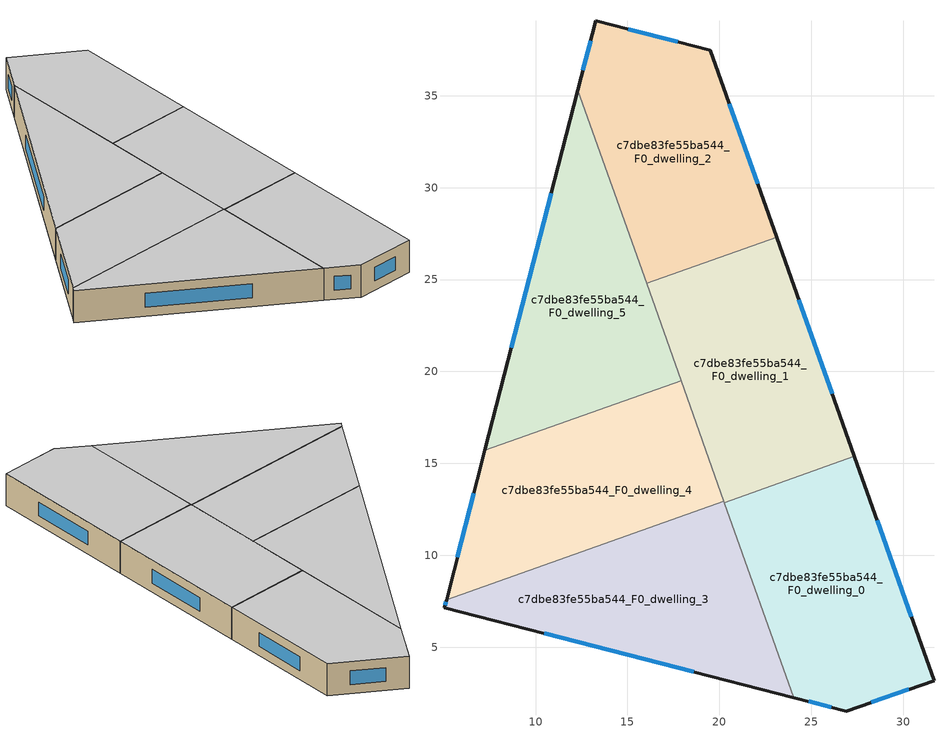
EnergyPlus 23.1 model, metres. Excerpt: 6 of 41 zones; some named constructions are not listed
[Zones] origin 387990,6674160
c7dbe83fe55ba544_F0_dwelling_0
 floor ground (EU_floor_Construction): 27.35,15.38 31.68,3.18 26.92,1.52 24.04,2.26 20.27,12.87 z0
 wall outside (EU_wall_Construction): 24.04,2.26 26.92,1.52 31.68,3.18 27.35,15.38 z0:3
 wall to c7dbe83fe55ba544_F0_dwelling_1 (EU_wall_Construction): 27.35,15.38 20.27,12.87 z0:3
 wall to c7dbe83fe55ba544_F0_dwelling_3 (EU_wall_Construction): 20.27,12.87 24.04,2.26 z0:3
 window (EU_Window_Construction): 30.44,6.66 28.59,11.89 / 28.28,1.99 30.32,2.7 / 24.86,2.05 26.1,1.73 z0.86:2.14
 ceiling to c7dbe83fe55ba544_F1_dwelling_0 (EU_floor_Construction): 31.68,3.18 27.35,15.38 20.27,12.87 24.04,2.26 26.92,1.52 z3
c7dbe83fe55ba544_F0_dwelling_1
 floor ground (EU_floor_Construction): 23.12,27.3 27.35,15.38 20.27,12.87 16.04,24.79 z0
 wall outside (EU_wall_Construction): 27.35,15.38 23.12,27.3 z0:3
 wall to c7dbe83fe55ba544_F0_dwelling_2 (EU_wall_Construction): 23.12,27.3 16.04,24.79 z0:3
 wall to c7dbe83fe55ba544_F0_dwelling_4 (EU_wall_Construction): 17.92,19.49 20.25,12.94 z0:3
 wall to c7dbe83fe55ba544_F0_dwelling_3 (EU_wall_Construction): 20.25,12.94 20.27,12.87 z0:3
 wall to c7dbe83fe55ba544_F0_dwelling_5 (EU_wall_Construction): 16.04,24.79 17.92,19.49 z0:3
 window (EU_Window_Construction): 26.14,18.79 24.33,23.9 z0.86:2.14
 ceiling to c7dbe83fe55ba544_F1_dwelling_1 (EU_floor_Construction): 27.35,15.38 23.12,27.3 16.04,24.79 20.27,12.87 z3
c7dbe83fe55ba544_F0_dwelling_2
 floor ground (EU_floor_Construction): 19.51,37.47 23.12,27.3 16.04,24.79 12.3,35.31 13.27,39.08 z0
 wall outside (EU_wall_Construction): 23.12,27.3 19.51,37.47 13.27,39.08 12.3,35.31 z0:3
 wall to c7dbe83fe55ba544_F0_dwelling_5 (EU_wall_Construction): 12.3,35.31 16.04,24.79 z0:3
 window (EU_Window_Construction): 22.09,30.21 20.54,34.57 / 13,38 12.58,36.39 / 17.73,37.93 15.05,38.62 z0.86:2.14
 ceiling to c7dbe83fe55ba544_F1_dwelling_2 (EU_floor_Construction): 23.12,27.3 19.51,37.47 13.27,39.08 12.3,35.31 16.04,24.79 z3
c7dbe83fe55ba544_F0_dwelling_3
 floor ground (EU_floor_Construction): 20.25,12.94 24.04,2.26 5.05,7.16 5.16,7.58 z0
 wall outside (EU_wall_Construction): 5.16,7.58 5.05,7.16 24.04,2.26 z0:3
 wall to c7dbe83fe55ba544_F0_dwelling_4 (EU_wall_Construction): 20.25,12.94 5.16,7.58 z0:3
 window (EU_Window_Construction): 10.47,5.76 18.61,3.66 / 5.13,7.46 5.08,7.28 z0.86:2.14
 ceiling to c7dbe83fe55ba544_F1_dwelling_3 (EU_floor_Construction): 24.04,2.26 20.25,12.94 5.16,7.58 5.05,7.16 z3
c7dbe83fe55ba544_F0_dwelling_4
 floor ground (EU_floor_Construction): 17.92,19.49 20.25,12.94 5.16,7.58 7.25,15.7 z0
 wall outside (EU_wall_Construction): 7.25,15.7 5.16,7.58 z0:3
 wall to c7dbe83fe55ba544_F0_dwelling_5 (EU_wall_Construction): 17.92,19.49 7.25,15.7 z0:3
 window (EU_Window_Construction): 6.65,13.38 5.76,9.9 z0.86:2.14
 ceiling to c7dbe83fe55ba544_F1_dwelling_4 (EU_floor_Construction): 20.25,12.94 17.92,19.49 7.25,15.7 5.16,7.58 z3
c7dbe83fe55ba544_F0_dwelling_5
 floor ground (EU_floor_Construction): 12.3,35.31 17.92,19.49 7.25,15.7 z0
 wall outside (EU_wall_Construction): 12.3,35.31 7.25,15.7 z0:3
 window (EU_Window_Construction): 10.86,29.71 8.69,21.3 z0.86:2.14
 ceiling to c7dbe83fe55ba544_F1_dwelling_5 (EU_floor_Construction): 17.92,19.49 12.3,35.31 7.25,15.7 z3
[SCHEDULE:FILE] Column Number=1; Rows to Skip at Top=0; Number of Hours of Data=8760; Column Separator=Comma; Interpolate to Timestep=No; Minutes per Item=60; Adjust Schedule for Daylight Savings=Yes
Name | File
EU_Step8_GainSchedule_c7dbe83fe55ba544_F3_dwelling_0_f000 | ../../schedules/c7dbe83fe55ba544/c7dbe83fe55ba544_F3_dwelling_0_f000_gain.csv
EU_Step8_GainSchedule_c7dbe83fe55ba544_F3_dwelling_1_f000 | ../../schedules/c7dbe83fe55ba544/c7dbe83fe55ba544_F3_dwelling_1_f000_gain.csv
EU_Step8_GainSchedule_c7dbe83fe55ba544_F3_dwelling_2_f000 | ../../schedules/c7dbe83fe55ba544/c7dbe83fe55ba544_F3_dwelling_2_f000_gain.csv
EU_Step8_GainSchedule_c7dbe83fe55ba544_F3_dwelling_3_f000 | ../../schedules/c7dbe83fe55ba544/c7dbe83fe55ba544_F3_dwelling_3_f000_gain.csv
EU_Step8_GainSchedule_c7dbe83fe55ba544_F3_dwelling_4_f000 | ../../schedules/c7dbe83fe55ba544/c7dbe83fe55ba544_F3_dwelling_4_f000_gain.csv
EU_Step8_GainSchedule_c7dbe83fe55ba544_F3_dwelling_5_f000 | ../../schedules/c7dbe83fe55ba544/c7dbe83fe55ba544_F3_dwelling_5_f000_gain.csv
EU_Step8_GainSchedule_c7dbe83fe55ba544_F4_dwelling_0_f000 | ../../schedules/c7dbe83fe55ba544/c7dbe83fe55ba544_F4_dwelling_0_f000_gain.csv
EU_Step8_GainSchedule_c7dbe83fe55ba544_F4_dwelling_1_f000 | ../../schedules/c7dbe83fe55ba544/c7dbe83fe55ba544_F4_dwelling_1_f000_gain.csv
EU_Step8_GainSchedule_c7dbe83fe55ba544_F4_dwelling_2_f000 | ../../schedules/c7dbe83fe55ba544/c7dbe83fe55ba544_F4_dwelling_2_f000_gain.csv
EU_Step8_GainSchedule_c7dbe83fe55ba544_F4_dwelling_3_f000 | ../../schedules/c7dbe83fe55ba544/c7dbe83fe55ba544_F4_dwelling_3_f000_gain.csv
EU_Step8_GainSchedule_c7dbe83fe55ba544_F4_dwelling_4_f000 | ../../schedules/c7dbe83fe55ba544/c7dbe83fe55ba544_F4_dwelling_4_f000_gain.csv
EU_Step8_GainSchedule_c7dbe83fe55ba544_F4_dwelling_5_f000 | ../../schedules/c7dbe83fe55ba544/c7dbe83fe55ba544_F4_dwelling_5_f000_gain.csv
EU_Step8_GainSchedule_c7dbe83fe55ba544_F5_dwelling_0_f000 | ../../schedules/c7dbe83fe55ba544/c7dbe83fe55ba544_F5_dwelling_0_f000_gain.csv
EU_Step8_GainSchedule_c7dbe83fe55ba544_F5_dwelling_1_f000 | ../../schedules/c7dbe83fe55ba544/c7dbe83fe55ba544_F5_dwelling_1_f000_gain.csv
EU_Step8_GainSchedule_c7dbe83fe55ba544_F5_dwelling_2_f000 | ../../schedules/c7dbe83fe55ba544/c7dbe83fe55ba544_F5_dwelling_2_f000_gain.csv
EU_Step8_GainSchedule_c7dbe83fe55ba544_F5_dwelling_3_f000 | ../../schedules/c7dbe83fe55ba544/c7dbe83fe55ba544_F5_dwelling_3_f000_gain.csv
EU_Step8_GainSchedule_c7dbe83fe55ba544_F5_dwelling_4_f000 | ../../schedules/c7dbe83fe55ba544/c7dbe83fe55ba544_F5_dwelling_4_f000_gain.csv
EU_Step8_GainSchedule_c7dbe83fe55ba544_F5_dwelling_5_f000 | ../../schedules/c7dbe83fe55ba544/c7dbe83fe55ba544_F5_dwelling_5_f000_gain.csv
